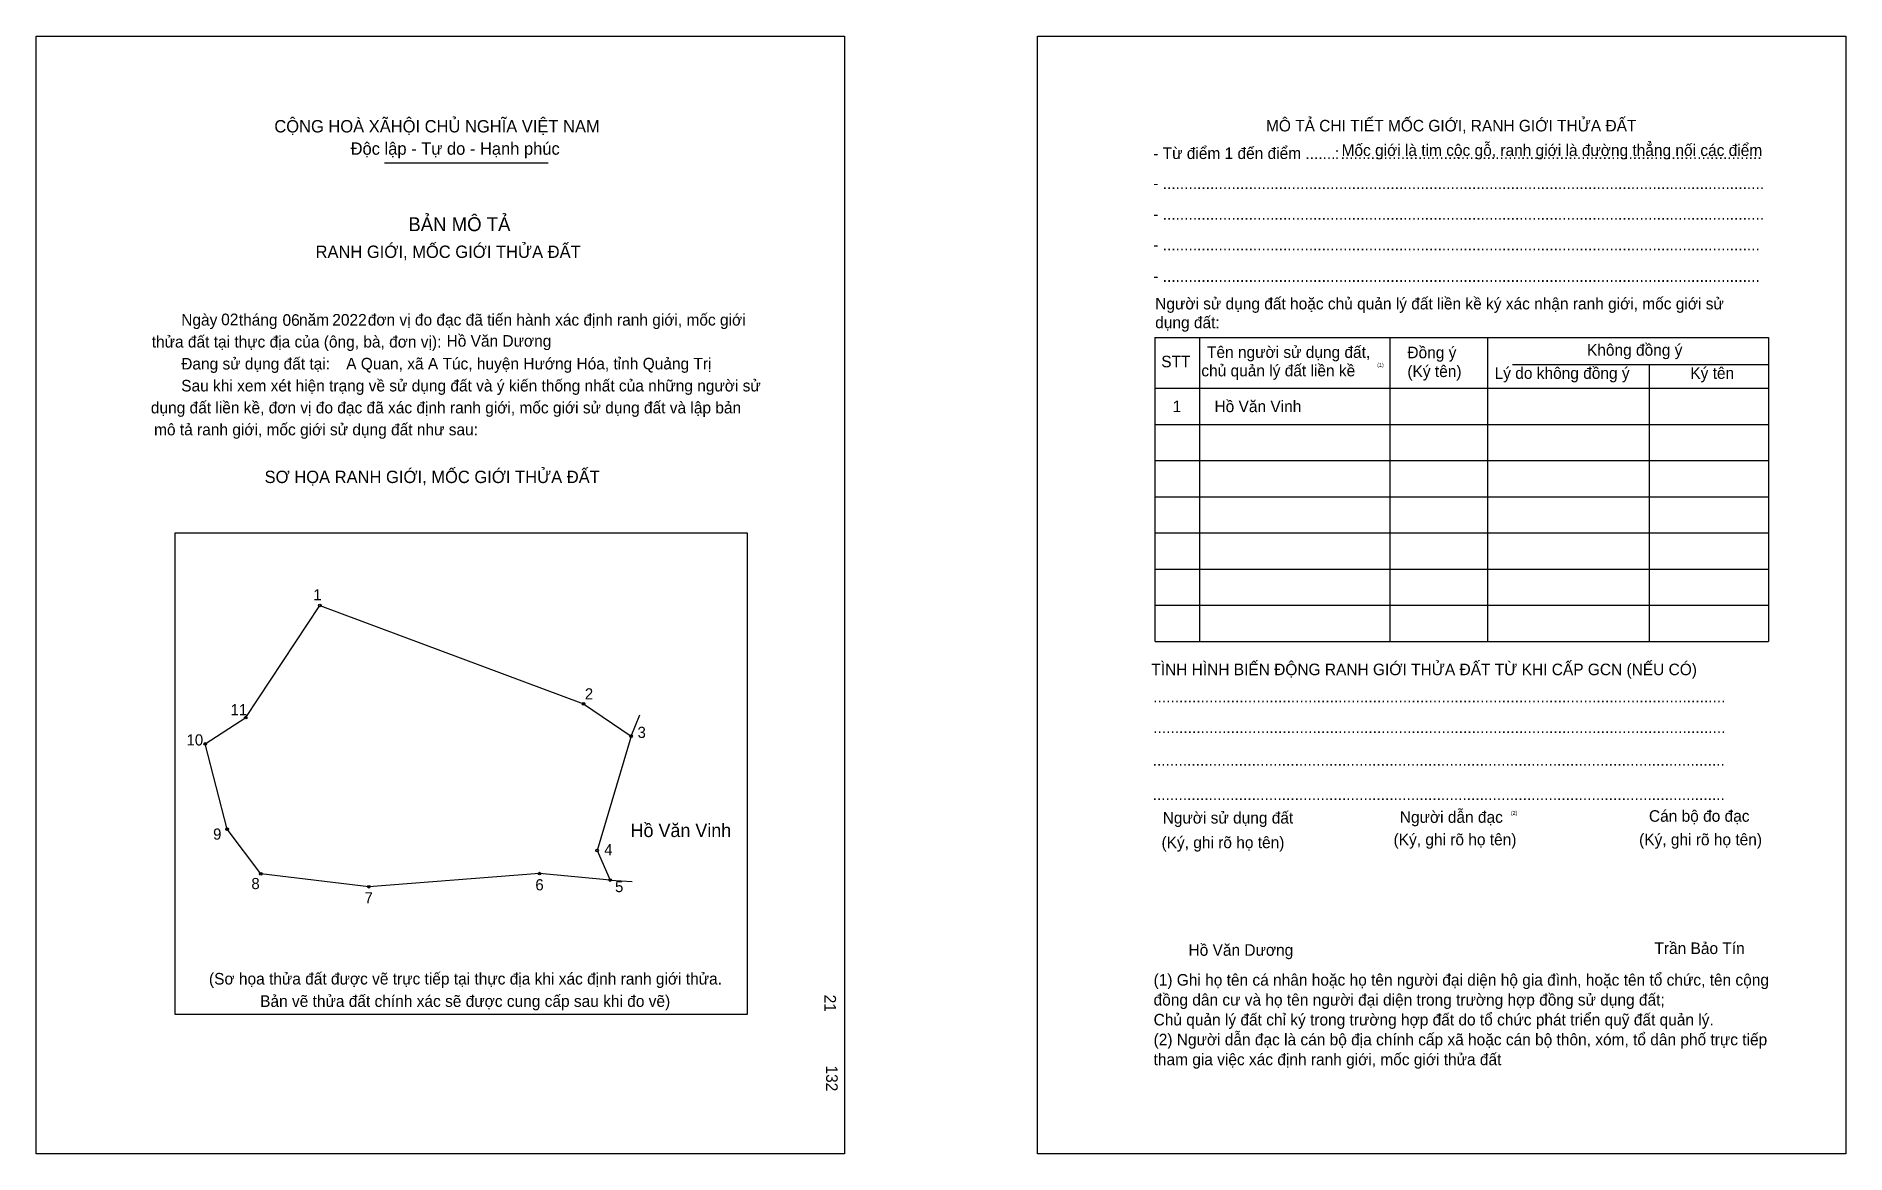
# Model space of a CAD drawing. Extents: x 547130 to 547803, y 1821009 to 1821425.
import ezdxf

# ---------------------------------------------------------------- set-up
doc = ezdxf.new("R2010")
doc.units = 0
for name, color, linetype in [('bmtKhungInTrang1', 7, 'Continuous'), ('bmtKhungInTrang2', 7, 'Continuous'), ('bmtNoiDung', 7, 'Continuous'), ('bmtTemplate', 7, 'Continuous'), ('CanhThua', 7, 'Continuous'), ('MocDinhThua', 7, 'Continuous'), ('RauThua', 7, 'Continuous'), ('SoHieuDinhThua', 7, 'Continuous'), ('TenChuLanCan', 7, 'Continuous')]:
    doc.layers.add(name, color=color, linetype=linetype)

msp = doc.modelspace()

# ---------------------------------------------------------------- linework, layer by layer
at = {"layer": 'bmtKhungInTrang1'}
msp.add_lwpolyline([(547130.12, 1821425.36), (547430.84, 1821425.36), (547430.84, 1821009.43), (547130.12, 1821009.43)], close=True, dxfattribs=at)
at = {"layer": 'bmtKhungInTrang2'}
msp.add_lwpolyline([(547502.55, 1821425.36), (547803.27, 1821425.36), (547803.27, 1821009.43), (547502.55, 1821009.43)], close=True, dxfattribs=at)
at = {"layer": 'bmtTemplate'}
for p, q in [((547259.71, 1821378.22), (547320.52, 1821378.22)), ((547562.88, 1821313.18), (547562.88, 1821200.1)), ((547633.62, 1821313.18), (547633.62, 1821200.1)), ((547670.01, 1821313.31), (547670.01, 1821200.1)), ((547774.48, 1821313.18), (547774.48, 1821200.1)), ((547679.24, 1821303.22), (547774.48, 1821303.22)), ((547546.38, 1821294.33), (547774.48, 1821294.33)), ((547546.38, 1821280.87), (547774.48, 1821280.87)), ((547546.38, 1821267.41), (547774.48, 1821267.41)), ((547546.38, 1821253.95), (547774.48, 1821253.95)), ((547546.38, 1821240.49), (547774.48, 1821240.49)), ((547546.38, 1821227.03), (547774.48, 1821227.03)), ((547546.38, 1821213.56), (547774.48, 1821213.56)), ((547546.38, 1821200.1), (547774.48, 1821200.1))]:
    msp.add_line(p, q, dxfattribs=at)
for points in [[(547546.24, 1821313.18), (547774.48, 1821313.18)], [(547546.24, 1821313.18), (547546.24, 1821200.1)], [(547730.08, 1821303.08), (547730.08, 1821200.1)]]:
    msp.add_lwpolyline(points, dxfattribs=at)
msp.add_lwpolyline([(547181.85, 1821061.23), (547181.85, 1821240.47), (547394.64, 1821240.47), (547394.64, 1821061.23)], close=True, dxfattribs=at)
at = {"layer": 'CanhThua'}
for p, q in [((547208.05, 1821171.75), (547235.59, 1821213.54)), ((547235.59, 1821213.54), (547333.76, 1821176.92)), ((547333.76, 1821176.92), (547351.39, 1821164.9)), ((547193.01, 1821161.96), (547208.05, 1821171.75)), ((547351.39, 1821164.9), (547338.74, 1821122.35)), ((547201.15, 1821130.23), (547193.01, 1821161.96)), ((547213.72, 1821113.62), (547201.15, 1821130.23)), ((547338.74, 1821122.35), (547343.57, 1821111.32)), ((547253.82, 1821108.84), (547213.72, 1821113.62)), ((547317.32, 1821113.71), (547253.82, 1821108.84)), ((547343.57, 1821111.32), (547317.32, 1821113.71))]:
    msp.add_line(p, q, dxfattribs=at)
at = {"layer": 'MocDinhThua'}
for centre in [(547235.59, 1821213.54), (547333.76, 1821176.92), (547208.05, 1821171.75), (547351.39, 1821164.9), (547193.01, 1821161.96), (547201.15, 1821130.23), (547338.74, 1821122.35), (547213.72, 1821113.62), (547317.32, 1821113.71), (547343.57, 1821111.32), (547253.82, 1821108.84)]:
    msp.add_circle(centre, 0.498, dxfattribs=at)
at = {"layer": 'RauThua'}
for p, q in [((547351.39, 1821164.9), (547354.63, 1821172.74)), ((547343.57, 1821111.32), (547351.83, 1821110.83))]:
    msp.add_line(p, q, dxfattribs=at)

# ---------------------------------------------------------------- texts
at = {"layer": 'bmtNoiDung'}
for s, height, p in [('02', 4.303, (547198.93, 1821317.81)), ('06', 4.303, (547221.75, 1821317.57)), ('2022', 4.303, (547240.26, 1821317.67)), ('Hồ Văn Dương', 4.3028, (547282.77, 1821309.81)), ('A Quan, xã A Túc, huyện Hướng Hóa, tỉnh Quảng Trị', 4.3028, (547245.44, 1821301.35)), ('1', 4.3, (547552.86, 1821285.45)), ('Hồ Văn Vinh ', 4.3028, (547568.43, 1821285.45)), ('Hồ Văn Dương', 4.3028, (547558.76, 1821083.14))]:
    msp.add_text(s, height=height, dxfattribs=at).set_placement(p)
for s, p in [('21', (547423.35, 1821068.64)), ('132', (547423.96, 1821042.3))]:
    msp.add_text(s, height=4.303, rotation=270, dxfattribs=at).set_placement(p)
at = {"layer": 'bmtTemplate'}
for s, height, p in [('CỘNG HOÀ XÃHỘI CHỦ NGHĨA VIỆT NAM', 4.5896, (547218.7, 1821389.54)), ('MÔ TẢ CHI TIẾT MỐC GIỚI, RANH GIỚI THỬA ĐẤT', 4.3011, (547587.58, 1821389.91)), ('Độc lập - Tự do - Hạnh phúc', 4.5896, (547247.08, 1821381.24)), ('Mốc giới là tim cộc gỗ, ranh giới là đường thẳng nối các điểm', 4.3011, (547615.7, 1821380.79)), ('- Từ điểm 1 đến điểm .......', 4.3011, (547545.65, 1821379.65)), (':', 4.3, (547613.23, 1821379.65)), ('..................................................................................................', 4.3011, (547615.35, 1821379.65)), ('- ............................................................................................................................................', 4.30112, (547545.65, 1821368.5)), ('BẢN MÔ TẢ', 5.163, (547268.56, 1821352.8)), ('- ............................................................................................................................................', 4.30112, (547545.65, 1821357.06)), ('RANH GIỚI, MỐC GIỚI THỬA ĐẤT', 4.5896, (547234.04, 1821342.84)), ('- ...........................................................................................................................................', 4.30112, (547545.65, 1821345.62)), ('- ...........................................................................................................................................', 4.30112, (547545.65, 1821333.91)), ('Người sử dụng đất hoặc chủ quản lý đất liền kề ký xác nhận ranh giới, mốc giới sử', 4.3011, (547546.38, 1821323.68)), ('Ngày     tháng     năm         đơn vị đo đạc đã tiến hành xác định ranh giới, mốc giới ', 4.3028, (547184.07, 1821317.67)), ('dụng đất:', 4.301, (547546.38, 1821316.68)), ('thửa đất tại thực địa của (ông, bà, đơn vị):', 4.3028, (547173.1, 1821309.5)), ('Đang sử dụng đất tại:', 4.3028, (547184.07, 1821301.32)), ('STT', 4.301, (547548.63, 1821302.14)), ('Tên người sử dụng đất,', 4.3011, (547565.65, 1821305.64)), ('Đồng ý', 4.301, (547640.19, 1821305.51)), ('Không đồng ý', 4.3011, (547706.99, 1821306.45)), ('Sau khi xem xét hiện trạng về sử dụng đất và ý kiến thống nhất của những người sử ', 4.3028, (547184.07, 1821293.15)), ('chủ quản lý đất liền kề', 4.3011, (547563.54, 1821298.76)), ('(1)', 1.434, (547628.96, 1821302.3)), ('(Ký tên)', 4.301, (547640.19, 1821298.51)), ('Lý do không đồng ý', 4.3011, (547672.64, 1821297.83)), ('Ký tên', 4.301, (547745.43, 1821297.83)), ('dụng đất liền kề, đơn vị đo đạc đã xác định ranh giới, mốc giới sử dụng đất và lập bản', 4.3028, (547172.78, 1821284.98)), ('mô tả ranh giới, mốc giới sử dụng đất như sau:', 4.3028, (547173.97, 1821276.81)), ('SƠ HỌA RANH GIỚI, MỐC GIỚI THỬA ĐẤT', 4.5896, (547215.08, 1821259.06)), ('TÌNH HÌNH BIẾN ĐỘNG RANH GIỚI THỬA ĐẤT TỪ KHI CẤP GCN (NẾU CÓ)', 4.3011, (547544.93, 1821187.55)), ('.....................................................................................................................................', 4.30757, (547545.65, 1821177.43)), ('.....................................................................................................................................', 4.30757, (547545.65, 1821165.99)), ('.....................................................................................................................................', 4.30757, (547545.43, 1821153.87)), ('.....................................................................................................................................', 4.30757, (547545.43, 1821141.08)), ('Người sử dụng đất', 4.3011, (547549.16, 1821132.34)), ('Người dẫn đạc', 4.3011, (547637.38, 1821132.61)), ('(2)', 1.434, (547678.69, 1821135.57)), ('Cán bộ đo đạc', 4.3011, (547730.04, 1821133.01)), ('(Ký, ghi rõ họ tên)', 4.3011, (547548.72, 1821123.18)), ('(Ký, ghi rõ họ tên)', 4.3011, (547635.04, 1821124.26)), ('(Ký, ghi rõ họ tên)', 4.3011, (547726.38, 1821124.26)), ('Trần Bảo Tín', 4.3011, (547732.09, 1821083.78)), ('(Sơ họa thửa đất được vẽ trực tiếp tại thực địa khi xác định ranh giới thửa.', 4.3028, (547194.4, 1821072.44)), ('(1) Ghi họ tên cá nhân hoặc họ tên người đại diện hộ gia đình, hoặc tên tổ chức, tên cộng', 4.3011, (547545.78, 1821072.02)), ('đồng dân cư và họ tên người đại diện trong trường hợp đồng sử dụng đất;', 4.3011, (547545.78, 1821064.62)), ('Bản vẽ thửa đất chính xác sẽ được cung cấp sau khi đo vẽ)', 4.3028, (547213.43, 1821064.11)), ('Chủ quản lý đất chỉ ký trong trường hợp đất do tổ chức phát triển quỹ đất quản lý.', 4.3011, (547545.78, 1821057.21)), ('(2) Người dẫn đạc là cán bộ địa chính cấp xã hoặc cán bộ thôn, xóm, tổ dân phố trực tiếp', 4.3011, (547545.78, 1821049.81)), ('tham gia việc xác định ranh giới, mốc giới thửa đất', 4.3011, (547545.78, 1821042.41))]:
    msp.add_text(s, height=height, dxfattribs=at).set_placement(p)
at = {"layer": 'SoHieuDinhThua'}
for s, height, p in [('1', 4.15, (547233.22, 1821215.41)), ('11', 4.154, (547202.43, 1821172.62)), ('2', 4.15, (547334.21, 1821178.53)), ('10', 4.154, (547186.05, 1821161.39)), ('3', 4.15, (547353.82, 1821164.21)), ('9', 4.15, (547195.92, 1821126.35)), ('4', 4.15, (547341.41, 1821120.53)), ('8', 4.15, (547210.17, 1821107.94)), ('6', 4.15, (547315.81, 1821107.48)), ('5', 4.15, (547345.44, 1821106.81)), ('7', 4.15, (547252.25, 1821102.61))]:
    msp.add_text(s, height=height, dxfattribs=at).set_placement(p)
at = {"layer": 'TenChuLanCan'}
msp.add_text('Hồ Văn Vinh', height=4.9849, dxfattribs=at).set_placement((547351.23, 1821127.32))

doc.saveas('drawing.dxf')
